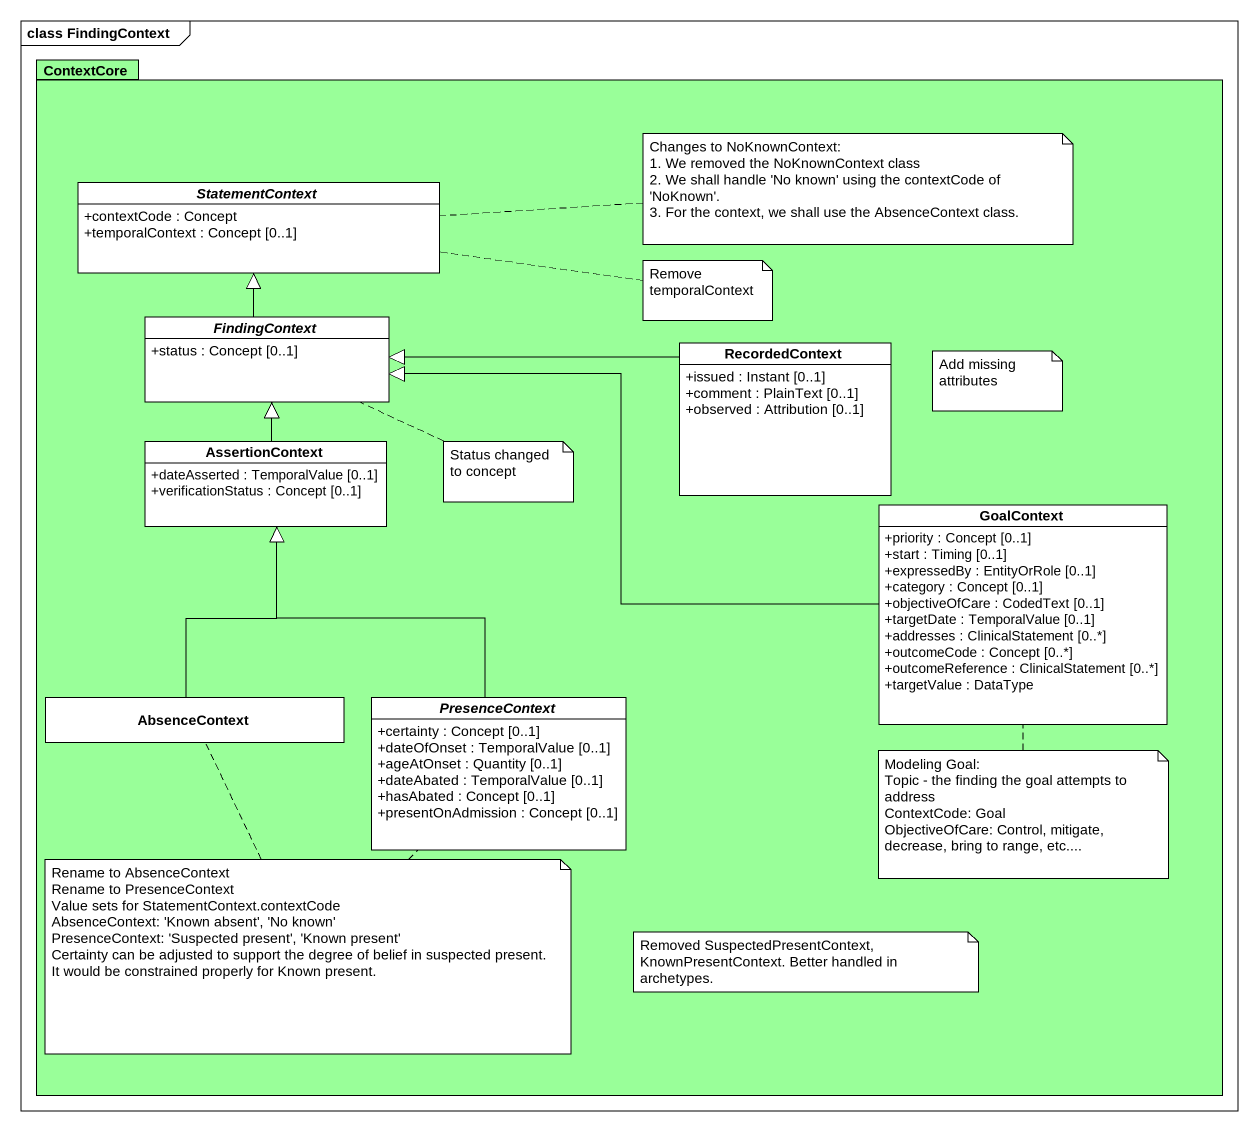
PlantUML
@startuml
mainframe class FindingContext
hide circle
hide empty members
skinparam classAttributeIconSize 0
package ContextCore #99FF99 {
  abstract class StatementContext {
    +contextCode : Concept
    +temporalContext : Concept [0..1]
  }
  abstract class FindingContext {
    +status : Concept [0..1]
  }
  class RecordedContext {
    +issued : Instant [0..1]
    +comment : PlainText [0..1]
    +observed : Attribution [0..1]
  }
  class AssertionContext {
    +dateAsserted : TemporalValue [0..1]
    +verificationStatus : Concept [0..1]
  }
  class GoalContext {
    +priority : Concept [0..1]
    +start : Timing [0..1]
    +expressedBy : EntityOrRole [0..1]
    +category : Concept [0..1]
    +objectiveOfCare : CodedText [0..1]
    +targetDate : TemporalValue [0..1]
    +addresses : ClinicalStatement [0..*]
    +outcomeCode : Concept [0..*]
    +outcomeReference : ClinicalStatement [0..*]
    +targetValue : DataType
  }
  class AbsenceContext
  abstract class PresenceContext {
    +certainty : Concept [0..1]
    +dateOfOnset : TemporalValue [0..1]
    +ageAtOnset : Quantity [0..1]
    +dateAbated : TemporalValue [0..1]
    +hasAbated : Concept [0..1]
    +presentOnAdmission : Concept [0..1]
  }
}
FindingContext -up-|> StatementContext
RecordedContext -left-|> FindingContext
AssertionContext -up-|> FindingContext
GoalContext -left-|> FindingContext
AbsenceContext -up-|> AssertionContext
PresenceContext -up-|> AssertionContext
note right of StatementContext
  Changes to NoKnownContext:
  1. We removed the NoKnownContext class
  2. We shall handle 'No known' using the contextCode of 'NoKnown'.
  3. For the context, we shall use the AbsenceContext class.
end note
note right of StatementContext : Remove temporalContext
note as N3
  Add missing attributes
end note
note right of FindingContext : Status changed to concept
note bottom of GoalContext
  Modeling Goal:
  Topic - the finding the goal attempts to address
  ContextCode: Goal
  ObjectiveOfCare: Control, mitigate, decrease, bring to range, etc....
end note
note as N6
  Rename to AbsenceContext
  Rename to PresenceContext
  Value sets for StatementContext.contextCode
  AbsenceContext: 'Known absent', 'No known'
  PresenceContext: 'Suspected present', 'Known present'
  Certainty can be adjusted to support the degree of belief in suspected present. It would be constrained properly for Known present.
end note
N6 .. AbsenceContext
N6 .. PresenceContext
note as N7
  Removed SuspectedPresentContext, KnownPresentContext. Better handled in archetypes.
end note
@enduml
